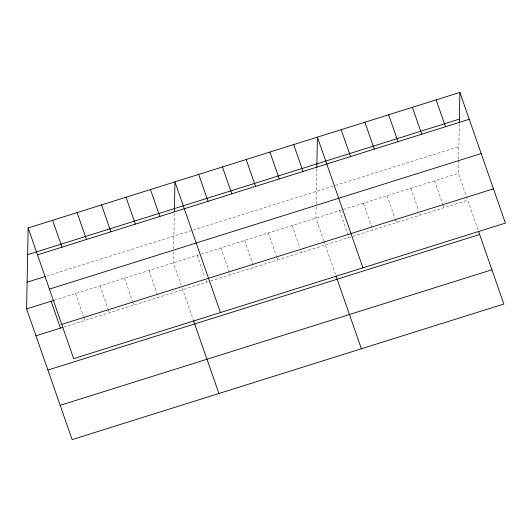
<?xml version="1.0" encoding="UTF-8"?>
<svg xmlns="http://www.w3.org/2000/svg" width="532" height="532" viewBox="0 0 532 532"><rect width="100%" height="100%" fill="white"/><g stroke="black" fill="none" stroke-linecap="round" stroke-linejoin="round"><path stroke-width="0.4" stroke-dasharray="2.66 2" d="M173.605 251.689L173.392 262.821L181.153 285.092M173.665 248.723L174.343 213.172M316.081 206.955L315.868 218.087L323.629 240.358M316.141 203.989L316.819 168.438M478.009 229.817L458.345 173.352L458.604 159.999M458.617 159.254L459.296 123.703M46.843 276.002L192.112 230.389M192.903 230.143L334.588 185.661M335.379 185.409L458.857 146.639M54.224 300.234L200.305 254.369M201.096 254.123L458.345 173.352M63.581 327.113L209.668 281.248M210.459 281.002L467.708 200.232M434.604 180.807L442.624 203.849M442.89 204.614L443.961 207.686M410.857 188.262L418.611 210.532M419.682 213.605L420.214 215.141M387.11 195.723L395.13 218.758M395.402 219.523L396.466 222.595M363.363 203.177L372.726 230.057M339.615 210.632L348.979 237.511M323.895 241.122L335.805 275.33M292.128 225.541L299.882 247.812M300.952 250.885L301.484 252.421M268.381 232.996L276.401 256.038M276.667 256.803L277.737 259.875M244.634 240.451L253.99 267.33M220.886 247.912L230.25 274.785M197.139 255.367L204.893 277.637M205.964 280.71L206.502 282.246M182.217 288.164L193.329 320.065M148.927 270.502L158.29 297.381M124.461 278.183L132.488 301.225M132.754 301.99L133.825 305.062M99.996 285.864L108.023 308.906M108.289 309.671L109.359 312.743M75.531 293.544L83.557 316.587M83.823 317.351L84.894 320.424"/><path stroke-width="0.8" d="M478.554 231.373L503.857 304.038L72.113 439.598L26.6 308.912L28.143 227.962L459.887 92.402L505.4 223.088L73.655 358.648L28.143 227.962M174.37 211.643L174.935 181.871L220.448 312.557M316.833 167.673L317.411 137.136L362.924 267.822M459.309 122.939L459.887 92.402M27.631 254.675L459.382 119.115M37.499 254.841L469.251 119.281M27.112 282.199L45.26 276.5M49.429 289.095L481.181 153.542M26.6 308.912L54.224 300.234M61.725 324.387L493.47 188.833M35.963 335.785L62.796 327.36M47.887 370.046L479.638 234.486M60.183 405.337L491.927 269.784M436.147 99.863L445.503 126.736M412.4 107.318L421.756 134.197M388.653 114.772L398.009 141.652M364.905 122.227L374.269 149.106M341.158 129.682L350.522 156.561M293.671 144.591L303.027 171.47M336.078 276.108L361.381 348.773M269.923 152.052L279.28 178.925M246.176 159.507L255.533 186.386M222.429 166.962L231.792 193.841M198.682 174.416L208.045 201.296M150.47 189.552L159.833 216.431M193.601 320.843L218.905 393.507M126.004 197.232L135.367 224.112M101.539 204.92L110.902 231.792M77.074 212.601L86.437 239.473M52.608 220.281L61.971 247.161M51.065 301.225L60.429 328.104"/></g></svg>
